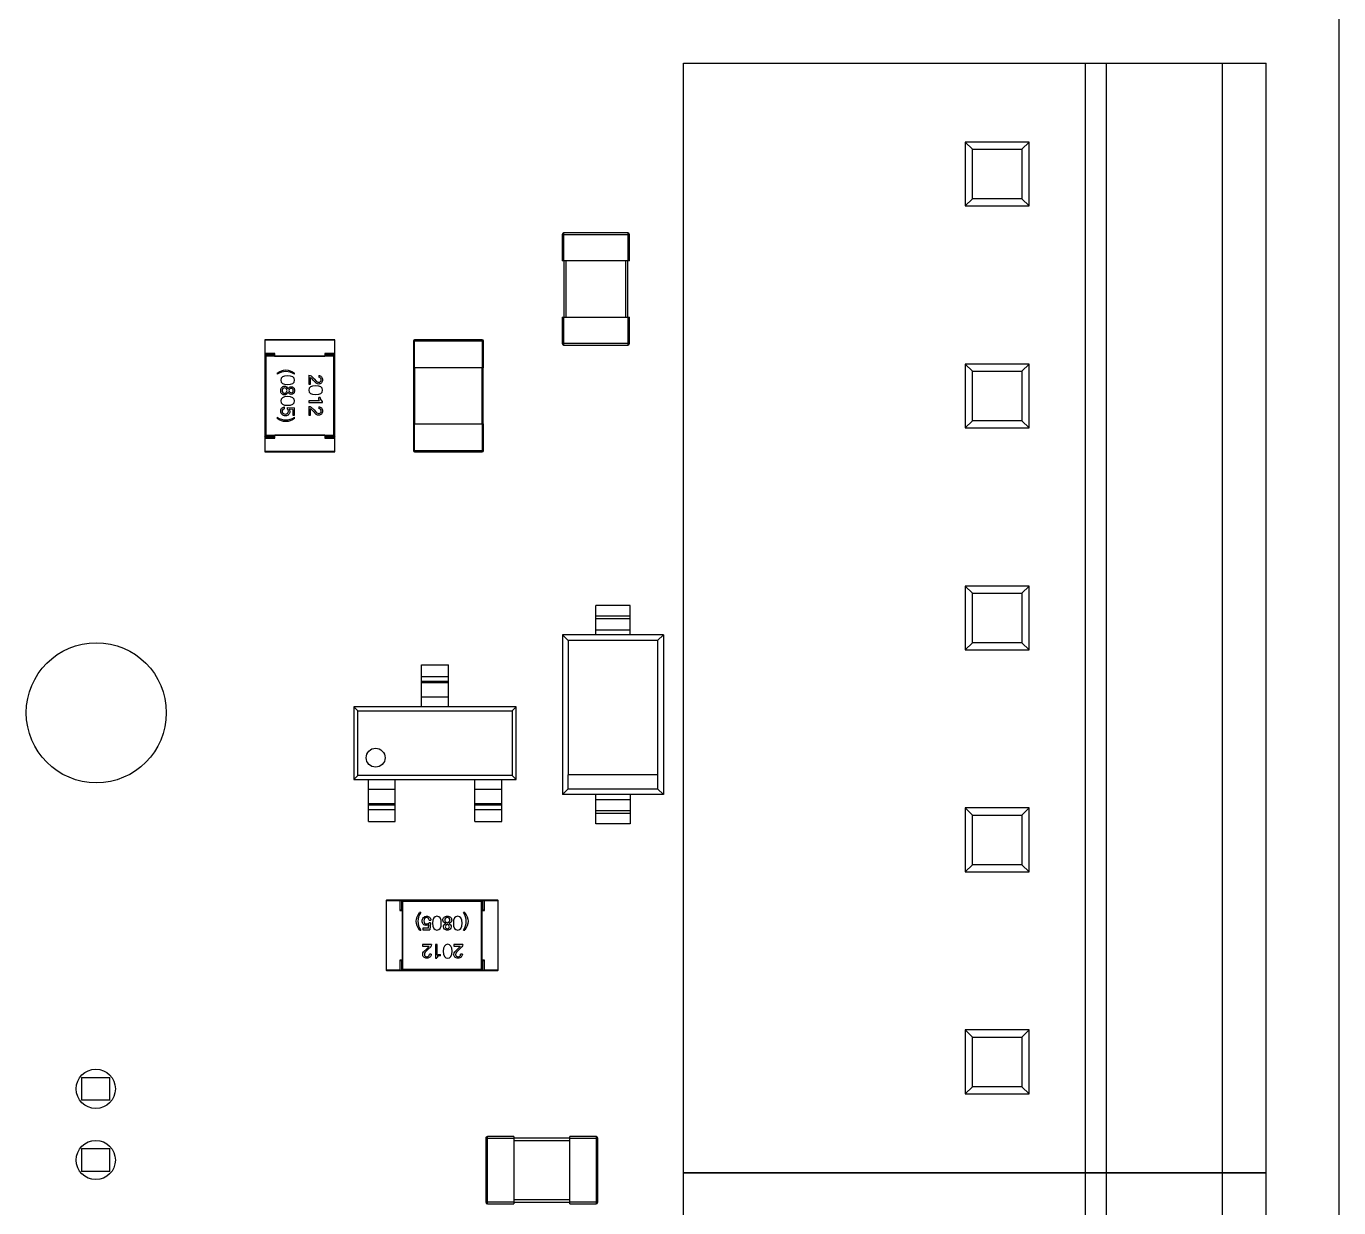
# Model space of a CAD drawing. Header units: inches. Extents: x 1.24 to 10.48, y 2 to 7.32.
# Drawn here: x 9.554 to 10.476, y 4.769 to 5.599 of the extents above; entities that cross this region are included whole.
import ezdxf

# ---------------------------------------------------------------- set-up
doc = ezdxf.new("R2010")
doc.units = ezdxf.units.IN
doc.header["$LTSCALE"] = 0.605
doc.header["$MEASUREMENT"] = 0
doc.layers.get('0').update_dxf_attribs({"linetype": 'CONTINUOUS'})

msp = doc.modelspace()

# ---------------------------------------------------------------- linework, layer by layer
at = {"color": 7, "linetype": 'Continuous'}
for p, q in [((10.47639, 7.31541), (10.47639, 2.19041)), ((10.01592, 4.01404), (10.01592, 5.57309)), ((10.01592, 5.57309), (10.42537, 5.57309)), ((10.2982, 5.57309), (10.2982, 4.01404)), ((10.39439, 5.57309), (10.39439, 4.01404)), ((10.42537, 4.01404), (10.42537, 5.57309)), ((10.25883, 5.51758), (10.21395, 5.51758)), ((10.21395, 5.51758), (10.21395, 5.4727)), ((10.21395, 5.51758), (10.21897, 5.51256)), ((10.25381, 5.51256), (10.25883, 5.51758)), ((10.25883, 5.4727), (10.25883, 5.51758)), ((10.21897, 5.51256), (10.25381, 5.51256)), ((10.21897, 5.47772), (10.21897, 5.51256)), ((10.25381, 5.51256), (10.25381, 5.47772)), ((10.21395, 5.4727), (10.21897, 5.47772)), ((10.21395, 5.4727), (10.25883, 5.4727)), ((10.25381, 5.47772), (10.21897, 5.47772)), ((10.25381, 5.47772), (10.25883, 5.4727)), ((9.93076, 5.4526), (9.93076, 5.4341)), ((9.97683, 5.45378), (9.93194, 5.45378)), ((9.97801, 5.4341), (9.97801, 5.4526)), ((9.97801, 5.4341), (9.93076, 5.4341)), ((9.93194, 5.4341), (9.93194, 5.39473)), ((9.97683, 5.39473), (9.97683, 5.4341)), ((9.93076, 5.39473), (9.93076, 5.37622)), ((9.93076, 5.39473), (9.97801, 5.39473)), ((9.97801, 5.37622), (9.97801, 5.39473)), ((9.72178, 5.37858), (9.72178, 5.30023)), ((9.7708, 5.37878), (9.72198, 5.37878)), ((9.771, 5.30023), (9.771, 5.37858)), ((9.82617, 5.378), (9.82617, 5.3591)), ((9.8746, 5.37878), (9.82696, 5.37878)), ((9.87539, 5.3591), (9.87539, 5.378)), ((9.72867, 5.36795), (9.72178, 5.36795)), ((9.72257, 5.36716), (9.72178, 5.36795)), ((9.72198, 5.36795), (9.72198, 5.36894)), ((9.72198, 5.36894), (9.72867, 5.36894)), ((9.72867, 5.36894), (9.72887, 5.36913)), ((9.72867, 5.36894), (9.72867, 5.36735)), ((9.76411, 5.36894), (9.76391, 5.36913)), ((9.76411, 5.36735), (9.76411, 5.36894)), ((9.76411, 5.36894), (9.7708, 5.36894)), ((9.771, 5.36795), (9.76411, 5.36795)), ((9.77021, 5.36716), (9.771, 5.36795)), ((9.7708, 5.36795), (9.7708, 5.36894)), ((9.93194, 5.37504), (9.97683, 5.37504)), ((9.72257, 5.36716), (9.72257, 5.31165)), ((9.77021, 5.36716), (9.72257, 5.36716)), ((9.72887, 5.36719), (9.76391, 5.36719)), ((9.77021, 5.31165), (9.77021, 5.36716)), ((9.87539, 5.3591), (9.82617, 5.3591)), ((9.82637, 5.3591), (9.82637, 5.31973)), ((9.87519, 5.31973), (9.87519, 5.3591)), ((10.25883, 5.36168), (10.21395, 5.36168)), ((10.21395, 5.36168), (10.21395, 5.3168)), ((10.21897, 5.35666), (10.21395, 5.36168)), ((10.25883, 5.36168), (10.25381, 5.35666)), ((10.25883, 5.3168), (10.25883, 5.36168)), ((9.73039, 5.35531), (9.73039, 5.35448)), ((9.7427, 5.35448), (9.7427, 5.35531)), ((9.75283, 5.35385), (9.75283, 5.34763)), ((9.75395, 5.34763), (9.75395, 5.35217)), ((9.75447, 5.35332), (9.7564, 5.35137)), ((9.75794, 5.34822), (9.75575, 5.35046)), ((9.7564, 5.35137), (9.75823, 5.34943)), ((9.75967, 5.35363), (9.75967, 5.35238)), ((10.21897, 5.35666), (10.25381, 5.35666)), ((10.21897, 5.32182), (10.21897, 5.35666)), ((10.25381, 5.35666), (10.25381, 5.32182)), ((9.73755, 5.34306), (9.73669, 5.34446)), ((9.73669, 5.34165), (9.73755, 5.34306)), ((9.75283, 5.34763), (9.75395, 5.34763)), ((9.73561, 5.33031), (9.73561, 5.33155)), ((9.73758, 5.33122), (9.73758, 5.33027)), ((9.73758, 5.33122), (9.74254, 5.33082)), ((9.74254, 5.32578), (9.74254, 5.33082)), ((9.75283, 5.33594), (9.75283, 5.33474)), ((9.76022, 5.33594), (9.75283, 5.33594)), ((9.75283, 5.33474), (9.76239, 5.33474)), ((9.75283, 5.33195), (9.75283, 5.32573)), ((9.75447, 5.33142), (9.7564, 5.32947)), ((9.75967, 5.33173), (9.75967, 5.33048)), ((9.76069, 5.3382), (9.75973, 5.3382)), ((9.76239, 5.33474), (9.76239, 5.33566)), ((9.73039, 5.32433), (9.73039, 5.3235)), ((9.74143, 5.32979), (9.73882, 5.32999)), ((9.74143, 5.32979), (9.74143, 5.32578)), ((9.74143, 5.32578), (9.74254, 5.32578)), ((9.7427, 5.3235), (9.7427, 5.32433)), ((9.75283, 5.32573), (9.75395, 5.32573)), ((9.75395, 5.32573), (9.75395, 5.33027)), ((9.75794, 5.32632), (9.75575, 5.32856)), ((9.7564, 5.32947), (9.75823, 5.32753)), ((10.21897, 5.32182), (10.21395, 5.3168)), ((10.25381, 5.32182), (10.21897, 5.32182)), ((10.25883, 5.3168), (10.25381, 5.32182)), ((9.82617, 5.31973), (9.87539, 5.31973)), ((9.82617, 5.31973), (9.82617, 5.30083)), ((9.87539, 5.30083), (9.87539, 5.31973)), ((10.21395, 5.3168), (10.25883, 5.3168)), ((9.72178, 5.31086), (9.72257, 5.31165)), ((9.72178, 5.31086), (9.72867, 5.31086)), ((9.72198, 5.30988), (9.72198, 5.31086)), ((9.72867, 5.30988), (9.72198, 5.30988)), ((9.72257, 5.31165), (9.77021, 5.31165)), ((9.72867, 5.31147), (9.72867, 5.30988)), ((9.72867, 5.30988), (9.72887, 5.30968)), ((9.76391, 5.31162), (9.72887, 5.31162)), ((9.76411, 5.30988), (9.76391, 5.30968)), ((9.76411, 5.30988), (9.76411, 5.31147)), ((9.76411, 5.31086), (9.771, 5.31086)), ((9.7708, 5.30988), (9.76411, 5.30988)), ((9.77021, 5.31165), (9.771, 5.31086)), ((9.7708, 5.30988), (9.7708, 5.31086)), ((9.72198, 5.30004), (9.7708, 5.30004)), ((9.82696, 5.30004), (9.8746, 5.30004)), ((10.25883, 5.20577), (10.21395, 5.20577)), ((10.21395, 5.20577), (10.21395, 5.16089)), ((10.21897, 5.20075), (10.21395, 5.20577)), ((10.25883, 5.20577), (10.25381, 5.20075)), ((10.25883, 5.16089), (10.25883, 5.20577)), ((9.97849, 5.19218), (9.95428, 5.19218)), ((9.95428, 5.17151), (9.95428, 5.19218)), ((9.97849, 5.17151), (9.97849, 5.19218)), ((10.21897, 5.20075), (10.25381, 5.20075)), ((10.21897, 5.16591), (10.21897, 5.20075)), ((10.25381, 5.20075), (10.25381, 5.16591)), ((9.97849, 5.18261), (9.95428, 5.18261)), ((10.00182, 5.17151), (9.93095, 5.17151)), ((9.93095, 5.17151), (9.93095, 5.05931)), ((9.93095, 5.17151), (9.93499, 5.16747)), ((9.99778, 5.16747), (9.93499, 5.16747)), ((9.93499, 5.16747), (9.93499, 5.07319)), ((9.99778, 5.16747), (10.00182, 5.17151)), ((9.99778, 5.16747), (9.99778, 5.07319)), ((10.00182, 5.17151), (10.00182, 5.05931)), ((10.21897, 5.16591), (10.21395, 5.16089)), ((10.25381, 5.16591), (10.21897, 5.16591)), ((10.25883, 5.16089), (10.25381, 5.16591)), ((10.21395, 5.16089), (10.25883, 5.16089)), ((9.83194, 5.15053), (9.85084, 5.15053)), ((9.83194, 5.121), (9.83194, 5.15053)), ((9.85084, 5.121), (9.85084, 5.15053)), ((9.89848, 5.121), (9.7843, 5.121)), ((9.7843, 5.121), (9.7843, 5.06982)), ((9.78721, 5.1181), (9.7843, 5.121)), ((9.89848, 5.121), (9.89557, 5.1181)), ((9.89848, 5.06982), (9.89848, 5.121)), ((9.78721, 5.1181), (9.89557, 5.1181)), ((9.78721, 5.07273), (9.78721, 5.1181)), ((9.89557, 5.1181), (9.89557, 5.07273)), ((9.78721, 5.07273), (9.7843, 5.06982)), ((9.89557, 5.07273), (9.78721, 5.07273)), ((9.89848, 5.06982), (9.89557, 5.07273)), ((9.99779, 5.07319), (9.93499, 5.07319)), ((9.93499, 5.06334), (9.93499, 5.07319)), ((9.99779, 5.07319), (9.99779, 5.06334)), ((9.7843, 5.06982), (9.89848, 5.06982)), ((9.79454, 5.04029), (9.79454, 5.06982)), ((9.81344, 5.04029), (9.81344, 5.06982)), ((9.86934, 5.04029), (9.86934, 5.06982)), ((9.88824, 5.04029), (9.88824, 5.06982)), ((9.93499, 5.06334), (9.93095, 5.05931)), ((9.93499, 5.06334), (9.99779, 5.06334)), ((10.00182, 5.05931), (9.99779, 5.06334)), ((10.00182, 5.05931), (9.93095, 5.05931)), ((9.95428, 5.03864), (9.95428, 5.05931)), ((9.97849, 5.05931), (9.97849, 5.03864)), ((9.95428, 5.0482), (9.97849, 5.0482)), ((10.25883, 5.04987), (10.21395, 5.04987)), ((10.21897, 5.04485), (10.21395, 5.04987)), ((10.21395, 5.04987), (10.21395, 5.00498)), ((10.21897, 5.04485), (10.25381, 5.04485)), ((10.21897, 5.01001), (10.21897, 5.04485)), ((10.25883, 5.04987), (10.25381, 5.04485)), ((10.25381, 5.04485), (10.25381, 5.01001)), ((10.25883, 5.00498), (10.25883, 5.04987)), ((9.79454, 5.04029), (9.81344, 5.04029)), ((9.86934, 5.04029), (9.88824, 5.04029)), ((9.97849, 5.03864), (9.95428, 5.03864)), ((10.21897, 5.01001), (10.21395, 5.00498)), ((10.25381, 5.01001), (10.21897, 5.01001)), ((10.25883, 5.00498), (10.25381, 5.01001)), ((10.21395, 5.00498), (10.25883, 5.00498)), ((9.80701, 4.98482), (9.80701, 4.936)), ((9.88556, 4.98501), (9.80721, 4.98501)), ((9.81686, 4.98482), (9.81784, 4.98482)), ((9.81686, 4.97812), (9.81686, 4.98482)), ((9.81784, 4.98501), (9.81784, 4.97812)), ((9.81784, 4.98501), (9.81863, 4.98422)), ((9.87414, 4.98422), (9.81863, 4.98422)), ((9.81863, 4.98422), (9.81863, 4.93659)), ((9.87414, 4.98422), (9.87493, 4.98501)), ((9.87414, 4.93659), (9.87414, 4.98422)), ((9.87493, 4.97812), (9.87493, 4.98501)), ((9.87493, 4.98482), (9.87591, 4.98482)), ((9.87591, 4.98482), (9.87591, 4.97812)), ((9.88575, 4.936), (9.88575, 4.98482)), ((9.81686, 4.97812), (9.81666, 4.97793)), ((9.81845, 4.97812), (9.81686, 4.97812)), ((9.8186, 4.94289), (9.8186, 4.97793)), ((9.83131, 4.9764), (9.83048, 4.9764)), ((9.83728, 4.97118), (9.83853, 4.97118)), ((9.86228, 4.9764), (9.86146, 4.9764)), ((9.87417, 4.97793), (9.87417, 4.94289)), ((9.87591, 4.97812), (9.87432, 4.97812)), ((9.87591, 4.97812), (9.87611, 4.97793)), ((9.83048, 4.96409), (9.83131, 4.96409)), ((9.83676, 4.96537), (9.83276, 4.96537)), ((9.83276, 4.96537), (9.83276, 4.96425)), ((9.83276, 4.96425), (9.8378, 4.96425)), ((9.83676, 4.96537), (9.83697, 4.96798)), ((9.8382, 4.96921), (9.83724, 4.96921)), ((9.8382, 4.96921), (9.8378, 4.96425)), ((9.84863, 4.97011), (9.85004, 4.96924)), ((9.85004, 4.96924), (9.85144, 4.97011)), ((9.86146, 4.96409), (9.86228, 4.96409)), ((9.83893, 4.95396), (9.83271, 4.95396)), ((9.83271, 4.95396), (9.83271, 4.95285)), ((9.83271, 4.95285), (9.83724, 4.95285)), ((9.8384, 4.95232), (9.83645, 4.9504)), ((9.84292, 4.95396), (9.84171, 4.95396)), ((9.84171, 4.95396), (9.84171, 4.94441)), ((9.84292, 4.94657), (9.84292, 4.95396)), ((9.86083, 4.95396), (9.85461, 4.95396)), ((9.85461, 4.95396), (9.85461, 4.95285)), ((9.85461, 4.95285), (9.85914, 4.95285)), ((9.8603, 4.95232), (9.85835, 4.9504)), ((9.8333, 4.94886), (9.83554, 4.95104)), ((9.83645, 4.9504), (9.8345, 4.94857)), ((9.8387, 4.94712), (9.83746, 4.94712)), ((9.84171, 4.94441), (9.84264, 4.94441)), ((9.84518, 4.94611), (9.84518, 4.94706)), ((9.8552, 4.94886), (9.85744, 4.95104)), ((9.85835, 4.9504), (9.8564, 4.94857)), ((9.86061, 4.94712), (9.85936, 4.94712)), ((9.80721, 4.9358), (9.88556, 4.9358)), ((9.81686, 4.94269), (9.81666, 4.94289)), ((9.81686, 4.94269), (9.81845, 4.94269)), ((9.81686, 4.936), (9.81686, 4.94269)), ((9.81686, 4.936), (9.81784, 4.936)), ((9.81784, 4.94269), (9.81784, 4.9358)), ((9.81863, 4.93659), (9.81784, 4.9358)), ((9.81863, 4.93659), (9.87414, 4.93659)), ((9.87414, 4.93659), (9.87493, 4.9358)), ((9.87432, 4.94269), (9.87591, 4.94269)), ((9.87493, 4.9358), (9.87493, 4.94269)), ((9.87493, 4.936), (9.87591, 4.936)), ((9.87591, 4.94269), (9.87611, 4.94289)), ((9.87591, 4.94269), (9.87591, 4.936)), ((10.25883, 4.89396), (10.21395, 4.89396)), ((10.21897, 4.88894), (10.21395, 4.89396)), ((10.21395, 4.89396), (10.21395, 4.84908)), ((10.21897, 4.88894), (10.25381, 4.88894)), ((10.21897, 4.8541), (10.21897, 4.88894)), ((10.25883, 4.89396), (10.25381, 4.88894)), ((10.25381, 4.88894), (10.25381, 4.8541)), ((10.25883, 4.84908), (10.25883, 4.89396)), ((9.59302, 4.86058), (9.61302, 4.86058)), ((9.59302, 4.86058), (9.59302, 4.84458)), ((9.61302, 4.84458), (9.61302, 4.86058)), ((10.21897, 4.8541), (10.21395, 4.84908)), ((10.25381, 4.8541), (10.21897, 4.8541)), ((10.25883, 4.84908), (10.25381, 4.8541)), ((9.61302, 4.84458), (9.59302, 4.84458)), ((10.21395, 4.84908), (10.25883, 4.84908)), ((9.87702, 4.81785), (9.87702, 4.77297)), ((9.89671, 4.81903), (9.8782, 4.81903)), ((9.89671, 4.81903), (9.89671, 4.77179)), ((9.93608, 4.81785), (9.89671, 4.81785)), ((9.95458, 4.81903), (9.93608, 4.81903)), ((9.93608, 4.77179), (9.93608, 4.81903)), ((9.95576, 4.77297), (9.95576, 4.81785)), ((9.59302, 4.81058), (9.61302, 4.81058)), ((9.59302, 4.81058), (9.59302, 4.79458)), ((9.61302, 4.79458), (9.61302, 4.81058)), ((9.61302, 4.79458), (9.59302, 4.79458)), ((10.42537, 4.79357), (10.01592, 4.79357)), ((10.01592, 4.79357), (10.42537, 4.79357)), ((9.8782, 4.77179), (9.89671, 4.77179)), ((9.89671, 4.77297), (9.93608, 4.77297)), ((9.93608, 4.77179), (9.95458, 4.77179))]:
    msp.add_line(p, q, dxfattribs=at)
at = {"color": 9, "linetype": 'Continuous'}
for p, q in [((10.3133, 4.01404), (10.3133, 5.57309)), ((9.93076, 5.4526), (9.97801, 5.4526)), ((9.93194, 5.4341), (9.93194, 5.45378)), ((9.97683, 5.45378), (9.97683, 5.4341)), ((9.93352, 5.39473), (9.93352, 5.4341)), ((9.97525, 5.4341), (9.97525, 5.39473)), ((9.93194, 5.37504), (9.93194, 5.39473)), ((9.97683, 5.39473), (9.97683, 5.37504)), ((9.72178, 5.37858), (9.771, 5.37858)), ((9.72198, 5.36894), (9.72198, 5.37878)), ((9.7708, 5.37878), (9.7708, 5.36894)), ((9.82617, 5.378), (9.87539, 5.378)), ((9.82696, 5.3591), (9.82696, 5.37878)), ((9.8746, 5.37878), (9.8746, 5.3591)), ((9.72887, 5.36913), (9.72178, 5.36913)), ((9.72887, 5.36719), (9.72887, 5.36913)), ((9.76391, 5.36913), (9.76391, 5.36719)), ((9.771, 5.36913), (9.76391, 5.36913)), ((9.97801, 5.37622), (9.93076, 5.37622)), ((9.82716, 5.31973), (9.82716, 5.3591)), ((9.8744, 5.3591), (9.8744, 5.31973)), ((9.82696, 5.30004), (9.82696, 5.31973)), ((9.8746, 5.31973), (9.8746, 5.30004)), ((9.72178, 5.30968), (9.72887, 5.30968)), ((9.72198, 5.30004), (9.72198, 5.30988)), ((9.72887, 5.30968), (9.72887, 5.31162)), ((9.76391, 5.31162), (9.76391, 5.30968)), ((9.76391, 5.30968), (9.771, 5.30968)), ((9.7708, 5.30988), (9.7708, 5.30004)), ((9.771, 5.30023), (9.72178, 5.30023)), ((9.87539, 5.30083), (9.82617, 5.30083)), ((9.95428, 5.18494), (9.97849, 5.18494)), ((9.95428, 5.17511), (9.97849, 5.17511)), ((9.83194, 5.14228), (9.85084, 5.14228)), ((9.85084, 5.1387), (9.83194, 5.1387)), ((9.85084, 5.1377), (9.83194, 5.1377)), ((9.83194, 5.1279), (9.85084, 5.1279)), ((9.81344, 5.06293), (9.79454, 5.06293)), ((9.88824, 5.06293), (9.86934, 5.06293)), ((9.97849, 5.0557), (9.95428, 5.0557)), ((9.79454, 5.05312), (9.81344, 5.05312)), ((9.79454, 5.05213), (9.81344, 5.05213)), ((9.81344, 5.04855), (9.79454, 5.04855)), ((9.86934, 5.05312), (9.88824, 5.05312)), ((9.86934, 5.05213), (9.88824, 5.05213)), ((9.88824, 5.04855), (9.86934, 5.04855)), ((9.97849, 5.04588), (9.95428, 5.04588)), ((9.80701, 4.98482), (9.81686, 4.98482)), ((9.80721, 4.9358), (9.80721, 4.98501)), ((9.81666, 4.98501), (9.81666, 4.97793)), ((9.87591, 4.98482), (9.88575, 4.98482)), ((9.87611, 4.97793), (9.87611, 4.98501)), ((9.88556, 4.98501), (9.88556, 4.9358)), ((9.81666, 4.97793), (9.8186, 4.97793)), ((9.87417, 4.97793), (9.87611, 4.97793)), ((9.81686, 4.936), (9.80701, 4.936)), ((9.8186, 4.94289), (9.81666, 4.94289)), ((9.81666, 4.94289), (9.81666, 4.9358)), ((9.87611, 4.94289), (9.87417, 4.94289)), ((9.88575, 4.936), (9.87591, 4.936)), ((9.87611, 4.9358), (9.87611, 4.94289)), ((9.87702, 4.81785), (9.89671, 4.81785)), ((9.8782, 4.77179), (9.8782, 4.81903)), ((9.89671, 4.81628), (9.93608, 4.81628)), ((9.93608, 4.81785), (9.95576, 4.81785)), ((9.95458, 4.81903), (9.95458, 4.77179)), ((9.89671, 4.77297), (9.87702, 4.77297)), ((9.93608, 4.77454), (9.89671, 4.77454)), ((9.95576, 4.77297), (9.93608, 4.77297))]:
    msp.add_line(p, q, dxfattribs=at)
at = {"color": 7, "linetype": 'Continuous'}
for centre, radius in [((9.60339, 5.11675), 0.04921), ((9.79966, 5.08518), 0.00665), ((9.60302, 4.85258), 0.01378), ((9.60302, 4.80258), 0.01378)]:
    msp.add_circle(centre, radius, dxfattribs=at)
for centre, radius, start, end in [((9.93194, 5.4526), 0.00118, 90, 180), ((9.97683, 5.4526), 0.00118, 0, 90), ((9.72198, 5.37858), 0.000197, 90, 180), ((9.7708, 5.37858), 0.000197, 0, 90), ((9.82696, 5.378), 0.000787, 90, 180), ((9.8746, 5.378), 0.000787, 0, 90), ((9.72198, 5.36913), 0.000197, 180, 270), ((9.7708, 5.36913), 0.000197, 270, 0), ((9.93194, 5.37622), 0.00118, 180, 270), ((9.97683, 5.37622), 0.00118, 270, 0), ((9.72198, 5.30968), 0.000197, 90, 180), ((9.7708, 5.30968), 0.000197, 0, 90), ((9.72198, 5.30023), 0.000197, 180, 270), ((9.7708, 5.30023), 0.000197, 270, 0), ((9.82696, 5.30083), 0.000787, 180, 270), ((9.8746, 5.30083), 0.000787, 270, 0), ((9.80721, 4.98482), 0.000197, 90, 180), ((9.81666, 4.98482), 0.000197, 0, 90), ((9.87611, 4.98482), 0.000197, 90, 180), ((9.88556, 4.98482), 0.000197, 0, 90), ((9.80721, 4.936), 0.000197, 180, 270), ((9.81666, 4.936), 0.000197, 270, 360), ((9.87611, 4.936), 0.000197, 180, 270), ((9.88556, 4.936), 0.000197, 270, 360), ((9.8782, 4.81785), 0.00118, 90.00001, 180.00001), ((9.95458, 4.81785), 0.00118, 0.00001, 90.00001), ((9.8782, 4.77297), 0.00118, 180.00001, 270.00001), ((9.95458, 4.77297), 0.00118, 270.00001, 0.00001)]:
    msp.add_arc(centre, radius, start, end, dxfattribs=at)
for centre, major_axis, start_param, end_param in [((9.72887, 5.36735), (0.000197, 0), -3.141593, -1.570796), ((9.76391, 5.36735), (0.000197, 0), -1.570796, 0), ((9.72887, 5.31147), (0.000197, 0), 1.570796, 3.141593), ((9.76391, 5.31147), (0.000197, 0), 0, 1.570796), ((9.81845, 4.97793), (0, 0.000197), -1.570796, 0), ((9.87432, 4.97793), (0, 0.000197), 0, 1.570796), ((9.81845, 4.94289), (0, 0.000197), -3.141592, -1.570796), ((9.87432, 4.94289), (0, 0.000197), 1.570796, 3.141592)]:
    msp.add_ellipse(centre, major_axis=major_axis, ratio=0.769231, start_param=start_param, end_param=end_param, dxfattribs=at)
for points in [[(9.73039, 5.35531), (9.73237, 5.35683), (9.73442, 5.35759), (9.73655, 5.35759)], [(9.73655, 5.3564), (9.73449, 5.3564), (9.73244, 5.35576), (9.73039, 5.35448)], [(9.73783, 5.35342), (9.7346, 5.35342), (9.73299, 5.3524), (9.73299, 5.35036)], [(9.73299, 5.35036), (9.73299, 5.34832), (9.7346, 5.3473), (9.73783, 5.3473)], [(9.73655, 5.35759), (9.73868, 5.35759), (9.74073, 5.35683), (9.7427, 5.35531)], [(9.7427, 5.35448), (9.74066, 5.35576), (9.73861, 5.3564), (9.73655, 5.3564)], [(9.7427, 5.35036), (9.7427, 5.3524), (9.74108, 5.35342), (9.73783, 5.35342)], [(9.73783, 5.3473), (9.74108, 5.3473), (9.7427, 5.34832), (9.7427, 5.35036)], [(9.75283, 5.35385), (9.75341, 5.35385), (9.75395, 5.35368), (9.75447, 5.35332)], [(9.75575, 5.35046), (9.75482, 5.35158), (9.75422, 5.35215), (9.75395, 5.35217)], [(9.75823, 5.34943), (9.75868, 5.34907), (9.7592, 5.3489), (9.75977, 5.3489)], [(9.75967, 5.35363), (9.7605, 5.35356), (9.76115, 5.35326), (9.76165, 5.35272)], [(9.76099, 5.35182), (9.76069, 5.35215), (9.76025, 5.35234), (9.75967, 5.35238)], [(9.75977, 5.3489), (9.76029, 5.3489), (9.7607, 5.34905), (9.761, 5.34935)], [(9.76144, 5.35061), (9.76144, 5.35108), (9.76129, 5.35148), (9.76099, 5.35182)], [(9.761, 5.34935), (9.76129, 5.34965), (9.76144, 5.35007), (9.76144, 5.35061)], [(9.76239, 5.35059), (9.76239, 5.34965), (9.76214, 5.34893), (9.76163, 5.34842)], [(9.76165, 5.35272), (9.76214, 5.35218), (9.76239, 5.35147), (9.76239, 5.35059)], [(9.73299, 5.34306), (9.73299, 5.34398), (9.73323, 5.34473), (9.73372, 5.3453)], [(9.73372, 5.34082), (9.73323, 5.34139), (9.73299, 5.34213), (9.73299, 5.34306)], [(9.73372, 5.3453), (9.73421, 5.34587), (9.73485, 5.34616), (9.73564, 5.34616)], [(9.73564, 5.33996), (9.73485, 5.33996), (9.73421, 5.34025), (9.73372, 5.34082)], [(9.73439, 5.3444), (9.73409, 5.34406), (9.73394, 5.34362), (9.73394, 5.34306)], [(9.73394, 5.34306), (9.73394, 5.34251), (9.73409, 5.34206), (9.73439, 5.34172)], [(9.73564, 5.34491), (9.73511, 5.34491), (9.73469, 5.34474), (9.73439, 5.3444)], [(9.73439, 5.34172), (9.73469, 5.34138), (9.73511, 5.34121), (9.73564, 5.34121)], [(9.73564, 5.34616), (9.73667, 5.34616), (9.73748, 5.3455), (9.73808, 5.3442)], [(9.73669, 5.34446), (9.73639, 5.34476), (9.73605, 5.34491), (9.73564, 5.34491)], [(9.73808, 5.34192), (9.73748, 5.34061), (9.73667, 5.33996), (9.73564, 5.33996)], [(9.73564, 5.34121), (9.73605, 5.34121), (9.73639, 5.34136), (9.73669, 5.34165)], [(9.73808, 5.3442), (9.73869, 5.34526), (9.73946, 5.34579), (9.74038, 5.34579)], [(9.74038, 5.34033), (9.73946, 5.34033), (9.73869, 5.34086), (9.73808, 5.34192)], [(9.74038, 5.34454), (9.73962, 5.34454), (9.73903, 5.34405), (9.73858, 5.34306)], [(9.73858, 5.34306), (9.73903, 5.34207), (9.73962, 5.34158), (9.74038, 5.34158)], [(9.74038, 5.34579), (9.74106, 5.34579), (9.74161, 5.34554), (9.74205, 5.34504)], [(9.74139, 5.34415), (9.74115, 5.34441), (9.74081, 5.34454), (9.74038, 5.34454)], [(9.74038, 5.34158), (9.74081, 5.34158), (9.74115, 5.34171), (9.74139, 5.34197)], [(9.74205, 5.34108), (9.74161, 5.34058), (9.74106, 5.34033), (9.74038, 5.34033)], [(9.74176, 5.34306), (9.74176, 5.34352), (9.74163, 5.34388), (9.74139, 5.34415)], [(9.74139, 5.34197), (9.74163, 5.34223), (9.74176, 5.3426), (9.74176, 5.34306)], [(9.74205, 5.34504), (9.74248, 5.34454), (9.7427, 5.34388), (9.7427, 5.34306)], [(9.7427, 5.34306), (9.7427, 5.34224), (9.74248, 5.34158), (9.74205, 5.34108)], [(9.75752, 5.34637), (9.75429, 5.34637), (9.75267, 5.34535), (9.75267, 5.34331)], [(9.75267, 5.34331), (9.75267, 5.34127), (9.75429, 5.34025), (9.75752, 5.34025)], [(9.76239, 5.34331), (9.76239, 5.34535), (9.76076, 5.34637), (9.75752, 5.34637)], [(9.75752, 5.34025), (9.76076, 5.34025), (9.76239, 5.34127), (9.76239, 5.34331)], [(9.75975, 5.34765), (9.75906, 5.34765), (9.75846, 5.34784), (9.75794, 5.34822)], [(9.76163, 5.34842), (9.76113, 5.34791), (9.7605, 5.34765), (9.75975, 5.34765)], [(9.73783, 5.33882), (9.7346, 5.33882), (9.73299, 5.3378), (9.73299, 5.33576)], [(9.73299, 5.33576), (9.73299, 5.33372), (9.7346, 5.3327), (9.73783, 5.3327)], [(9.73299, 5.32854), (9.73299, 5.32933), (9.73321, 5.33001), (9.73365, 5.33057)], [(9.73365, 5.33057), (9.73409, 5.33114), (9.73474, 5.33147), (9.73561, 5.33155)], [(9.7427, 5.33576), (9.7427, 5.3378), (9.74108, 5.33882), (9.73783, 5.33882)], [(9.73783, 5.3327), (9.74108, 5.3327), (9.7427, 5.33372), (9.7427, 5.33576)], [(9.75283, 5.33195), (9.75341, 5.33195), (9.75395, 5.33178), (9.75447, 5.33142)], [(9.75967, 5.33173), (9.7605, 5.33166), (9.76115, 5.33136), (9.76165, 5.33082)], [(9.76099, 5.32992), (9.76069, 5.33025), (9.76025, 5.33044), (9.75967, 5.33048)], [(9.76022, 5.33594), (9.7599, 5.33643), (9.75973, 5.33718), (9.75973, 5.3382)], [(9.76069, 5.3382), (9.76069, 5.33673), (9.76125, 5.33588), (9.76239, 5.33566)], [(9.76165, 5.33082), (9.76214, 5.33028), (9.76239, 5.32957), (9.76239, 5.32869)], [(9.73039, 5.32433), (9.73244, 5.32306), (9.73449, 5.32242), (9.73655, 5.32242)], [(9.73655, 5.32123), (9.73442, 5.32123), (9.73237, 5.32199), (9.73039, 5.3235)], [(9.73394, 5.32621), (9.73331, 5.32679), (9.73299, 5.32757), (9.73299, 5.32854)], [(9.73435, 5.32971), (9.73407, 5.32939), (9.73394, 5.32899), (9.73394, 5.32854)], [(9.73394, 5.32854), (9.73394, 5.32796), (9.73416, 5.32749), (9.7346, 5.32713)], [(9.73634, 5.32533), (9.73537, 5.32533), (9.73458, 5.32562), (9.73394, 5.32621)], [(9.73561, 5.33031), (9.73505, 5.33024), (9.73462, 5.33004), (9.73435, 5.32971)], [(9.7346, 5.32713), (9.73504, 5.32677), (9.73558, 5.32659), (9.73623, 5.32659)], [(9.73623, 5.32659), (9.73689, 5.32659), (9.73741, 5.32677), (9.73779, 5.32714)], [(9.73855, 5.3262), (9.738, 5.32562), (9.73726, 5.32533), (9.73634, 5.32533)], [(9.73655, 5.32242), (9.73861, 5.32242), (9.74066, 5.32306), (9.7427, 5.32433)], [(9.7427, 5.3235), (9.74073, 5.32199), (9.73868, 5.32123), (9.73655, 5.32123)], [(9.73836, 5.32857), (9.73836, 5.32924), (9.7381, 5.3298), (9.73758, 5.33027)], [(9.73779, 5.32714), (9.73817, 5.3275), (9.73836, 5.32798), (9.73836, 5.32857)], [(9.73938, 5.32825), (9.73938, 5.32747), (9.7391, 5.32679), (9.73855, 5.3262)], [(9.73882, 5.32999), (9.73919, 5.32953), (9.73938, 5.32895), (9.73938, 5.32825)], [(9.75575, 5.32856), (9.75482, 5.32968), (9.75422, 5.33025), (9.75395, 5.33027)], [(9.75975, 5.32575), (9.75906, 5.32575), (9.75846, 5.32594), (9.75794, 5.32632)], [(9.75823, 5.32753), (9.75868, 5.32717), (9.7592, 5.327), (9.75977, 5.327)], [(9.76163, 5.32652), (9.76113, 5.32601), (9.7605, 5.32575), (9.75975, 5.32575)], [(9.75977, 5.327), (9.76029, 5.327), (9.7607, 5.32715), (9.761, 5.32745)], [(9.76144, 5.32871), (9.76144, 5.32918), (9.76129, 5.32958), (9.76099, 5.32992)], [(9.761, 5.32745), (9.76129, 5.32775), (9.76144, 5.32817), (9.76144, 5.32871)], [(9.76239, 5.32869), (9.76239, 5.32775), (9.76214, 5.32703), (9.76163, 5.32652)], [(9.8282, 4.97025), (9.8282, 4.97238), (9.82896, 4.97443), (9.83048, 4.9764)], [(9.83131, 4.9764), (9.83003, 4.97436), (9.8294, 4.97231), (9.8294, 4.97025)], [(9.83231, 4.97046), (9.83231, 4.97142), (9.8326, 4.97222), (9.83319, 4.97286)], [(9.83319, 4.97286), (9.83377, 4.97349), (9.83455, 4.97381), (9.83551, 4.97381)], [(9.8341, 4.9722), (9.83374, 4.97176), (9.83356, 4.97122), (9.83356, 4.97057)], [(9.83551, 4.97286), (9.83493, 4.97286), (9.83446, 4.97264), (9.8341, 4.9722)], [(9.83551, 4.97381), (9.83631, 4.97381), (9.83699, 4.97359), (9.83755, 4.97315)], [(9.83669, 4.97245), (9.83636, 4.97272), (9.83597, 4.97286), (9.83551, 4.97286)], [(9.83728, 4.97118), (9.83722, 4.97175), (9.83702, 4.97217), (9.83669, 4.97245)], [(9.83755, 4.97315), (9.83812, 4.97271), (9.83844, 4.97205), (9.83853, 4.97118)], [(9.84274, 4.97381), (9.8407, 4.97381), (9.83968, 4.97219), (9.83968, 4.96896)], [(9.84579, 4.96896), (9.84579, 4.97219), (9.84477, 4.97381), (9.84274, 4.97381)], [(9.84694, 4.97115), (9.84694, 4.97195), (9.84722, 4.97259), (9.84779, 4.97307)], [(9.84889, 4.96871), (9.84759, 4.96932), (9.84694, 4.97013), (9.84694, 4.97115)], [(9.84779, 4.97307), (9.84836, 4.97356), (9.84911, 4.97381), (9.85004, 4.97381)], [(9.8487, 4.97241), (9.84836, 4.9721), (9.84819, 4.97169), (9.84819, 4.97115)], [(9.84819, 4.97115), (9.84819, 4.97075), (9.84833, 4.9704), (9.84863, 4.97011)], [(9.85004, 4.97286), (9.84948, 4.97286), (9.84904, 4.97271), (9.8487, 4.97241)], [(9.85004, 4.97381), (9.85096, 4.97381), (9.85171, 4.97356), (9.85228, 4.97307)], [(9.85138, 4.97241), (9.85104, 4.97271), (9.85059, 4.97286), (9.85004, 4.97286)], [(9.85313, 4.97115), (9.85313, 4.97013), (9.85248, 4.96932), (9.85118, 4.96871)], [(9.85188, 4.97115), (9.85188, 4.97169), (9.85171, 4.9721), (9.85138, 4.97241)], [(9.85144, 4.97011), (9.85174, 4.9704), (9.85188, 4.97075), (9.85188, 4.97115)], [(9.85228, 4.97307), (9.85285, 4.97259), (9.85313, 4.97195), (9.85313, 4.97115)], [(9.85734, 4.97381), (9.8553, 4.97381), (9.85428, 4.97219), (9.85428, 4.96896)], [(9.86039, 4.96896), (9.86039, 4.97219), (9.85938, 4.97381), (9.85734, 4.97381)], [(9.86337, 4.97025), (9.86337, 4.97231), (9.86273, 4.97436), (9.86146, 4.9764)], [(9.86228, 4.9764), (9.8638, 4.97443), (9.86457, 4.97238), (9.86457, 4.97025)], [(9.83048, 4.96409), (9.82896, 4.96607), (9.8282, 4.96812), (9.8282, 4.97025)], [(9.8294, 4.97025), (9.8294, 4.96819), (9.83003, 4.96614), (9.83131, 4.96409)], [(9.83318, 4.96824), (9.8326, 4.9688), (9.83231, 4.96953), (9.83231, 4.97046)], [(9.83523, 4.96742), (9.83444, 4.96742), (9.83376, 4.96769), (9.83318, 4.96824)], [(9.83356, 4.97057), (9.83356, 4.96991), (9.83375, 4.96939), (9.83411, 4.96901)], [(9.83411, 4.96901), (9.83448, 4.96863), (9.83496, 4.96844), (9.83554, 4.96844)], [(9.83697, 4.96798), (9.83651, 4.9676), (9.83592, 4.96742), (9.83523, 4.96742)], [(9.83554, 4.96844), (9.83621, 4.96844), (9.83678, 4.9687), (9.83724, 4.96921)], [(9.83968, 4.96896), (9.83968, 4.96572), (9.8407, 4.96409), (9.84274, 4.96409)], [(9.84274, 4.96409), (9.84477, 4.96409), (9.84579, 4.96572), (9.84579, 4.96896)], [(9.84731, 4.96642), (9.84731, 4.96734), (9.84784, 4.9681), (9.84889, 4.96871)], [(9.84806, 4.96475), (9.84756, 4.96518), (9.84731, 4.96574), (9.84731, 4.96642)], [(9.85004, 4.96409), (9.84922, 4.96409), (9.84856, 4.96431), (9.84806, 4.96475)], [(9.85004, 4.96821), (9.84905, 4.96777), (9.84855, 4.96717), (9.84855, 4.96642)], [(9.84855, 4.96642), (9.84855, 4.96599), (9.84868, 4.96565), (9.84895, 4.96541)], [(9.84895, 4.96541), (9.84921, 4.96516), (9.84957, 4.96504), (9.85004, 4.96504)], [(9.85152, 4.96642), (9.85152, 4.96717), (9.85102, 4.96777), (9.85004, 4.96821)], [(9.85004, 4.96504), (9.8505, 4.96504), (9.85086, 4.96516), (9.85112, 4.96541)], [(9.85201, 4.96475), (9.85151, 4.96431), (9.85085, 4.96409), (9.85004, 4.96409)], [(9.85112, 4.96541), (9.85139, 4.96565), (9.85152, 4.96599), (9.85152, 4.96642)], [(9.85118, 4.96871), (9.85224, 4.9681), (9.85277, 4.96734), (9.85277, 4.96642)], [(9.85277, 4.96642), (9.85277, 4.96574), (9.85252, 4.96518), (9.85201, 4.96475)], [(9.85428, 4.96896), (9.85428, 4.96572), (9.8553, 4.96409), (9.85734, 4.96409)], [(9.85734, 4.96409), (9.85938, 4.96409), (9.86039, 4.96572), (9.86039, 4.96896)], [(9.86146, 4.96409), (9.86273, 4.96614), (9.86337, 4.96819), (9.86337, 4.97025)], [(9.86457, 4.97025), (9.86457, 4.96812), (9.8638, 4.96607), (9.86228, 4.96409)], [(9.83554, 4.95104), (9.83666, 4.95197), (9.83722, 4.95258), (9.83724, 4.95285)], [(9.83893, 4.95396), (9.83893, 4.95339), (9.83875, 4.95284), (9.8384, 4.95232)], [(9.85029, 4.95412), (9.84825, 4.95412), (9.84723, 4.95251), (9.84723, 4.94928)], [(9.85334, 4.94928), (9.85334, 4.95251), (9.85232, 4.95412), (9.85029, 4.95412)], [(9.85744, 4.95104), (9.85856, 4.95197), (9.85913, 4.95258), (9.85914, 4.95285)], [(9.86083, 4.95396), (9.86083, 4.95339), (9.86065, 4.95284), (9.8603, 4.95232)], [(9.83273, 4.94705), (9.83273, 4.94773), (9.83292, 4.94834), (9.8333, 4.94886)], [(9.8335, 4.94516), (9.83299, 4.94566), (9.83273, 4.94629), (9.83273, 4.94705)], [(9.83566, 4.94441), (9.83473, 4.94441), (9.834, 4.94466), (9.8335, 4.94516)], [(9.8345, 4.94857), (9.83415, 4.94812), (9.83398, 4.9476), (9.83398, 4.94702)], [(9.83398, 4.94702), (9.83398, 4.9465), (9.83413, 4.9461), (9.83443, 4.9458)], [(9.83443, 4.9458), (9.83472, 4.9455), (9.83515, 4.94536), (9.83569, 4.94536)], [(9.83779, 4.94515), (9.83725, 4.94466), (9.83654, 4.94441), (9.83566, 4.94441)], [(9.83569, 4.94536), (9.83616, 4.94536), (9.83656, 4.94551), (9.83689, 4.94581)], [(9.83689, 4.94581), (9.83723, 4.94611), (9.83741, 4.94654), (9.83746, 4.94712)], [(9.8387, 4.94712), (9.83864, 4.9463), (9.83833, 4.94564), (9.83779, 4.94515)], [(9.84518, 4.94611), (9.8437, 4.94611), (9.84286, 4.94554), (9.84264, 4.94441)], [(9.84292, 4.94657), (9.84341, 4.9469), (9.84416, 4.94706), (9.84518, 4.94706)], [(9.84723, 4.94928), (9.84723, 4.94603), (9.84825, 4.94441), (9.85029, 4.94441)], [(9.85029, 4.94441), (9.85232, 4.94441), (9.85334, 4.94603), (9.85334, 4.94928)], [(9.85463, 4.94705), (9.85463, 4.94773), (9.85482, 4.94834), (9.8552, 4.94886)], [(9.8554, 4.94516), (9.85489, 4.94566), (9.85463, 4.94629), (9.85463, 4.94705)], [(9.85756, 4.94441), (9.85663, 4.94441), (9.85591, 4.94466), (9.8554, 4.94516)], [(9.8564, 4.94857), (9.85605, 4.94812), (9.85588, 4.9476), (9.85588, 4.94702)], [(9.85588, 4.94702), (9.85588, 4.9465), (9.85603, 4.9461), (9.85633, 4.9458)], [(9.85633, 4.9458), (9.85663, 4.9455), (9.85705, 4.94536), (9.85759, 4.94536)], [(9.85969, 4.94515), (9.85915, 4.94466), (9.85844, 4.94441), (9.85756, 4.94441)], [(9.85759, 4.94536), (9.85806, 4.94536), (9.85846, 4.94551), (9.85879, 4.94581)], [(9.85879, 4.94581), (9.85913, 4.94611), (9.85931, 4.94654), (9.85936, 4.94712)], [(9.86061, 4.94712), (9.86054, 4.9463), (9.86023, 4.94564), (9.85969, 4.94515)]]:
    msp.add_open_spline(points, degree=3, dxfattribs=at)

doc.saveas('drawing.dxf')
